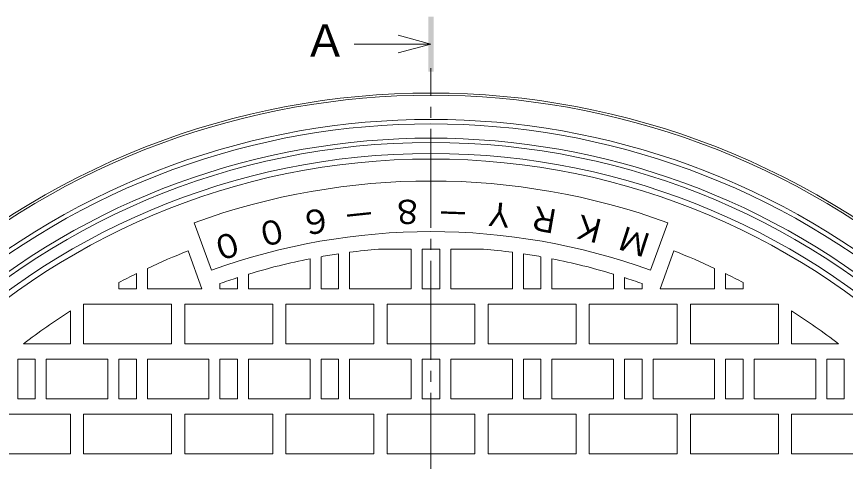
# Model space of a CAD drawing. Units: millimetres at full size, sheet at 1:5; details may follow other scales. Extents: x -844 to 950, y -675 to 704.
# Drawn here: x -631.3 to -254.3, y 501.5 to 703.8 of the extents above; entities that cross this region are included whole.
import ezdxf
from ezdxf.enums import TextEntityAlignment as Align

# ---------------------------------------------------------------- set-up
doc = ezdxf.new("R2010")
doc.units = ezdxf.units.MM
doc.header["$LTSCALE"] = 5
doc.linetypes.add('CHAIN2', pattern=[12, 9, -1, 1, -1])
for name, color, linetype, lineweight in [('0-0_通り芯', 2, 'CHAIN2', 9), ('0-1_躯体', 2, 'Continuous', 9), ('0-2_仕上', 3, 'Continuous', 9), ('0-5_寸法', 4, 'Continuous', 9)]:
    doc.layers.add(name, color=color, linetype=linetype, lineweight=lineweight)
doc.layers.add('0-F_STEEL-AB', color=7, linetype='Continuous')
doc.styles.add('ＭＳ ゴシック', font='')
doc.styles.get('ＭＳ ゴシック').set_extended_font_data('MS Gothic')

msp = doc.modelspace()

# ---------------------------------------------------------------- linework, layer by layer
at = {"layer": '0-0_通り芯'}
msp.add_line((-442.843, -52.308), (-442.843, 680.284), dxfattribs=at)
at = {"layer": '0-1_躯体'}
for radius, start, end in [(355, 46.37589, 133.62411), (354, 48.80634, 131.19366), (343, 49.08412, 130.91588), (341, 49.13226, 130.86774), (334.5, 49.18776, 130.81224), (332.5, 0, 180), (327.5, 0, 180)]:
    msp.add_arc((-442.843, 313.988), radius, start, end, dxfattribs=at)
at = {"layer": '0-2_仕上'}
for p, q in [((-542.713, 588.379), (-550.579, 609.992)), ((-342.973, 588.379), (-335.106, 609.992)), ((-547.108, 579.989), (-553.367, 597.185)), ((-484.843, 595.877), (-484.843, 579.989)), ((-479.843, 596.576), (-479.843, 579.989)), ((-451.843, 597.988), (-466.696, 597.988)), ((-446.843, 597.988), (-438.843, 597.988)), ((-446.843, 597.988), (-446.843, 579.989)), ((-438.843, 597.988), (-438.843, 579.989)), ((-433.843, 597.988), (-418.989, 597.988)), ((-405.843, 596.576), (-405.843, 579.989)), ((-400.843, 595.877), (-400.843, 579.989)), ((-338.577, 579.989), (-332.318, 597.185)), ((-497.843, 593.631), (-497.843, 579.989)), ((-492.843, 594.568), (-492.843, 579.989)), ((-392.843, 594.568), (-392.843, 579.989)), ((-387.843, 593.631), (-387.843, 579.989)), ((-571.843, 589.261), (-571.843, 579.989)), ((-313.843, 589.261), (-313.843, 579.989)), ((-576.843, 586.862), (-576.843, 579.989)), ((-530.843, 585.062), (-530.843, 579.989)), ((-525.843, 586.635), (-525.843, 579.989)), ((-359.843, 586.635), (-359.843, 579.989)), ((-354.843, 585.062), (-354.843, 579.989)), ((-308.843, 586.862), (-308.843, 579.989)), ((-584.843, 582.786), (-584.843, 579.989)), ((-538.843, 582.333), (-538.843, 579.989)), ((-346.843, 582.333), (-346.843, 579.989)), ((-300.843, 582.786), (-300.843, 579.989)), ((-576.843, 579.989), (-584.843, 579.989)), ((-547.108, 579.989), (-571.843, 579.989)), ((-530.843, 579.989), (-538.843, 579.989)), ((-497.843, 579.989), (-525.843, 579.989)), ((-484.843, 579.989), (-492.843, 579.989)), ((-446.843, 579.989), (-438.843, 579.989)), ((-400.843, 579.989), (-392.843, 579.989)), ((-387.843, 579.989), (-359.843, 579.989)), ((-354.843, 579.989), (-346.843, 579.989)), ((-338.577, 579.989), (-313.843, 579.989)), ((-308.843, 579.989), (-300.843, 579.989)), ((-606.843, 569.957), (-606.843, 554.988)), ((-560.843, 572.988), (-560.843, 554.988)), ((-514.843, 572.988), (-514.843, 554.988)), ((-468.843, 572.988), (-468.843, 554.988)), ((-462.843, 572.988), (-422.843, 572.988)), ((-462.843, 572.988), (-462.843, 554.988)), ((-422.843, 572.988), (-422.843, 554.988)), ((-416.843, 572.988), (-416.843, 554.988)), ((-370.843, 572.988), (-370.843, 554.988)), ((-324.843, 572.988), (-324.843, 554.988)), ((-278.843, 569.957), (-278.843, 554.988)), ((-606.843, 554.988), (-628.14, 554.988)), ((-560.843, 554.988), (-600.843, 554.988)), ((-514.843, 554.988), (-554.843, 554.988)), ((-468.843, 554.988), (-508.843, 554.988)), ((-462.843, 554.988), (-422.843, 554.988)), ((-416.843, 554.988), (-376.843, 554.988)), ((-370.843, 554.988), (-330.843, 554.988)), ((-324.843, 554.988), (-284.843, 554.988)), ((-278.843, 554.988), (-257.546, 554.988)), ((-630.843, 547.988), (-630.843, 529.988)), ((-622.843, 547.988), (-630.843, 547.988)), ((-617.843, 547.988), (-617.843, 529.988)), ((-589.843, 547.988), (-617.843, 547.988)), ((-584.843, 547.988), (-584.843, 529.988)), ((-576.843, 547.988), (-584.843, 547.988)), ((-571.843, 547.988), (-571.843, 529.988)), ((-543.843, 547.988), (-571.843, 547.988)), ((-538.843, 547.988), (-538.843, 529.988)), ((-530.843, 547.988), (-538.843, 547.988)), ((-525.843, 547.988), (-525.843, 529.988)), ((-497.843, 547.988), (-525.843, 547.988)), ((-492.843, 547.988), (-492.843, 529.988)), ((-484.843, 547.988), (-492.843, 547.988)), ((-479.843, 547.988), (-479.843, 529.988)), ((-451.843, 547.988), (-479.843, 547.988)), ((-446.843, 547.988), (-438.843, 547.988)), ((-446.843, 547.988), (-446.843, 529.988)), ((-438.843, 547.988), (-438.843, 529.988)), ((-433.843, 547.988), (-405.843, 547.988)), ((-405.843, 547.988), (-405.843, 529.988)), ((-400.843, 547.988), (-392.843, 547.988)), ((-392.843, 547.988), (-392.843, 529.988)), ((-387.843, 547.988), (-359.843, 547.988)), ((-359.843, 547.988), (-359.843, 529.988)), ((-354.843, 547.988), (-346.843, 547.988)), ((-346.843, 547.988), (-346.843, 529.988)), ((-341.843, 547.988), (-313.843, 547.988)), ((-313.843, 547.988), (-313.843, 529.988)), ((-308.843, 547.988), (-300.843, 547.988)), ((-300.843, 547.988), (-300.843, 529.988)), ((-295.843, 547.988), (-267.843, 547.988)), ((-267.843, 547.988), (-267.843, 529.988)), ((-262.843, 547.988), (-254.843, 547.988)), ((-254.843, 547.988), (-254.843, 529.988)), ((-446.843, 529.988), (-438.843, 529.988)), ((-606.843, 522.988), (-606.843, 504.988)), ((-560.843, 522.988), (-560.843, 504.988)), ((-514.843, 522.988), (-514.843, 504.988)), ((-468.843, 522.988), (-468.843, 504.988)), ((-462.843, 522.988), (-422.843, 522.988)), ((-462.843, 522.988), (-462.843, 504.988)), ((-422.843, 522.988), (-422.843, 504.988)), ((-416.843, 522.988), (-416.843, 504.988)), ((-370.843, 522.988), (-370.843, 504.988)), ((-324.843, 522.988), (-324.843, 504.988)), ((-278.843, 522.988), (-278.843, 504.988)), ((-606.843, 504.988), (-646.843, 504.988)), ((-560.843, 504.988), (-600.843, 504.988)), ((-514.843, 504.988), (-554.843, 504.988)), ((-468.843, 504.988), (-508.843, 504.988)), ((-462.843, 504.988), (-422.843, 504.988)), ((-416.843, 504.988), (-376.843, 504.988)), ((-370.843, 504.988), (-330.843, 504.988)), ((-324.843, 504.988), (-284.843, 504.988)), ((-278.843, 504.988), (-238.843, 504.988))]:
    msp.add_line(p, q, dxfattribs=at)
for points in [[(-451.843, 597.988), (-451.843, 579.989), (-479.843, 579.989)], [(-433.843, 597.988), (-433.843, 579.989), (-405.843, 579.989)], [(-560.843, 572.988), (-600.843, 572.988), (-600.843, 554.988)], [(-514.843, 572.988), (-554.843, 572.988), (-554.843, 554.988)], [(-468.843, 572.988), (-508.843, 572.988), (-508.843, 554.988)], [(-416.843, 572.988), (-376.843, 572.988), (-376.843, 554.988)], [(-370.843, 572.988), (-330.843, 572.988), (-330.843, 554.988)], [(-324.843, 572.988), (-284.843, 572.988), (-284.843, 554.988)], [(-622.843, 547.988), (-622.843, 529.988), (-630.843, 529.988)], [(-589.843, 547.988), (-589.843, 529.988), (-617.843, 529.988)], [(-576.843, 547.988), (-576.843, 529.988), (-584.843, 529.988)], [(-543.843, 547.988), (-543.843, 529.988), (-571.843, 529.988)], [(-530.843, 547.988), (-530.843, 529.988), (-538.843, 529.988)], [(-497.843, 547.988), (-497.843, 529.988), (-525.843, 529.988)], [(-484.843, 547.988), (-484.843, 529.988), (-492.843, 529.988)], [(-451.843, 547.988), (-451.843, 529.988), (-479.843, 529.988)], [(-433.843, 547.988), (-433.843, 529.988), (-405.843, 529.988)], [(-400.843, 547.988), (-400.843, 529.988), (-392.843, 529.988)], [(-387.843, 547.988), (-387.843, 529.988), (-359.843, 529.988)], [(-354.843, 547.988), (-354.843, 529.988), (-346.843, 529.988)], [(-341.843, 547.988), (-341.843, 529.988), (-313.843, 529.988)], [(-308.843, 547.988), (-308.843, 529.988), (-300.843, 529.988)], [(-295.843, 547.988), (-295.843, 529.988), (-267.843, 529.988)], [(-262.843, 547.988), (-262.843, 529.988), (-254.843, 529.988)], [(-606.843, 522.988), (-646.843, 522.988), (-646.843, 504.988)], [(-560.843, 522.988), (-600.843, 522.988), (-600.843, 504.988)], [(-514.843, 522.988), (-554.843, 522.988), (-554.843, 504.988)], [(-468.843, 522.988), (-508.843, 522.988), (-508.843, 504.988)], [(-416.843, 522.988), (-376.843, 522.988), (-376.843, 504.988)], [(-370.843, 522.988), (-330.843, 522.988), (-330.843, 504.988)], [(-324.843, 522.988), (-284.843, 522.988), (-284.843, 504.988)], [(-278.843, 522.988), (-238.843, 522.988), (-238.843, 504.988)]]:
    msp.add_lwpolyline(points, dxfattribs=at)
msp.add_circle((-442.843, 313.988), 325, dxfattribs=at)
for radius, start, end in [(315, 70, 110), (292, 70, 110), (304, 111.31943, 115.10902), (285, 98.47446, 100.10419), (285, 94.80103, 97.45946), (285, 82.54054, 85.19897), (285, 79.89581, 81.52554), (304, 64.89098, 68.68057), (285, 101.12691, 106.9315), (285, 73.0685, 78.87309), (304, 116.15427, 117.84656), (285, 107.98524, 109.6846), (285, 70.3154, 72.01476), (304, 62.15344, 63.84573), (304, 122.64783, 127.5555), (304, 52.4445, 57.35217)]:
    msp.add_arc((-442.843, 313.988), radius, start, end, dxfattribs=at)
at = {"layer": '0-5_寸法'}
for q in [(-457.843, 695.253), (-477.843, 691.253), (-457.843, 687.253)]:
    msp.add_line((-442.843, 691.253), q, dxfattribs=at)
msp.add_solid([(-441.593, 678.753), (-441.593, 703.753), (-444.093, 678.753), (-444.093, 703.753)], dxfattribs=at)

# ---------------------------------------------------------------- texts
at = {"layer": '0-5_寸法', "color": 2, "style": 'ＭＳ ゴシック'}
msp.add_text('Ａ', height=14.66, dxfattribs=at).set_placement((-500.927, 681.116), align=Align.BOTTOM_LEFT)
at = {"layer": '0-F_STEEL-AB', "style": 'ＭＳ ゴシック'}
for s, rotation, p in [('８', 182, (-446.357, 623.991)), ('Ｙ', 174, (-403.322, 621.63)), ('６', 190, (-489.317, 620.536)), ('－', 186, (-469.067, 623.474)), ('－', 177.999, (-425.045, 623.176)), ('Ｒ', 170, (-382.174, 618.679)), ('０', 194, (-510.094, 615.923)), ('Ｋ', 166, (-361.405, 613.879)), ('Ｍ', 162.001, (-340.515, 607.445)), ('０', 198, (-531.071, 610.13))]:
    msp.add_text(s, height=11, rotation=rotation, dxfattribs=at).set_placement(p, align=Align.BOTTOM_LEFT)

doc.saveas('drawing.dxf')
